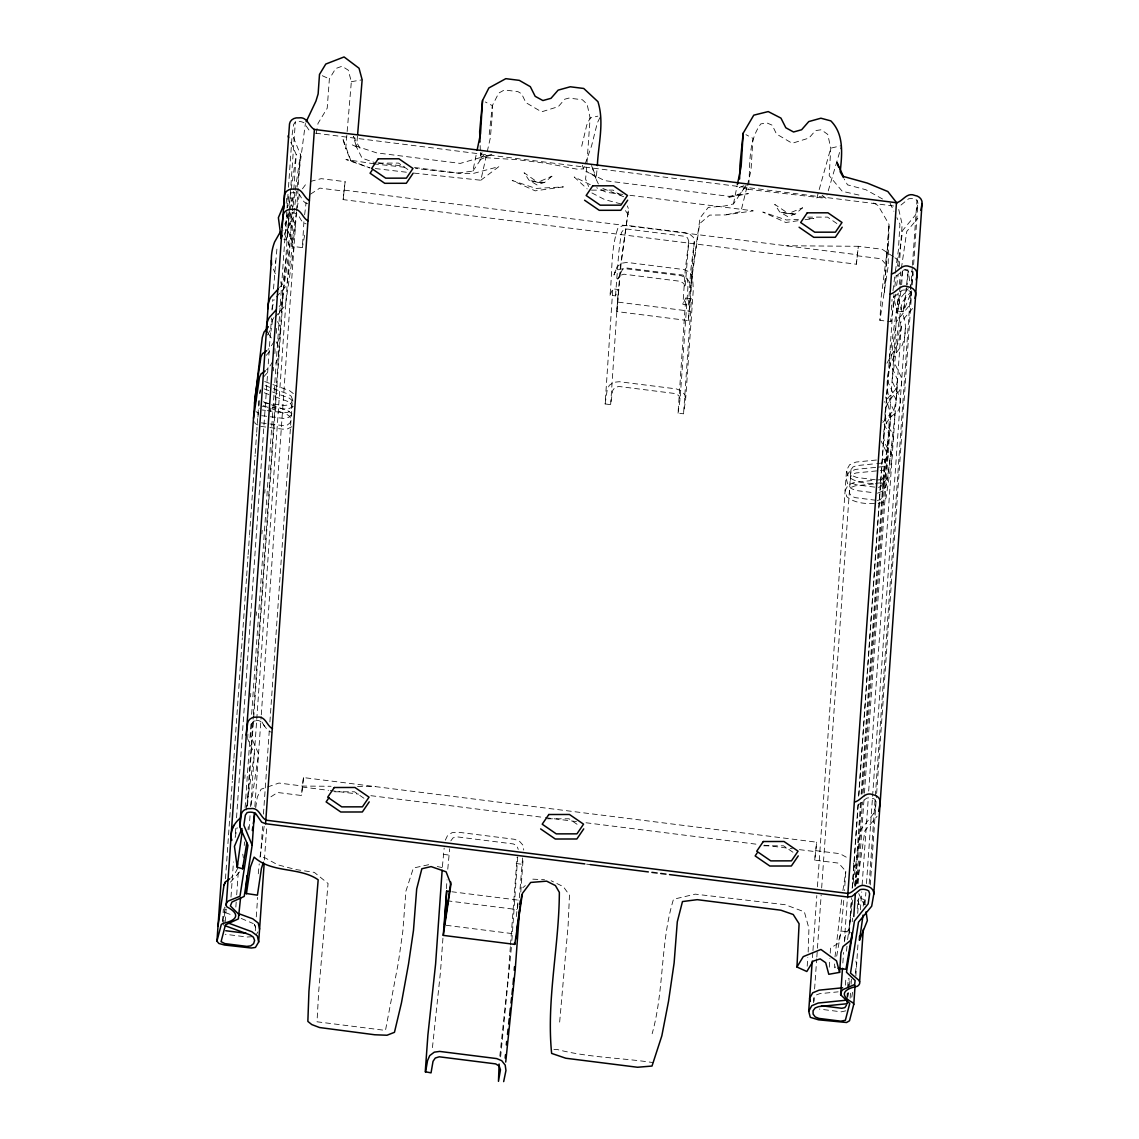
<?xml version="1.0" encoding="UTF-8"?>
<svg xmlns="http://www.w3.org/2000/svg" width="1139" height="1139" viewBox="0 0 1139 1139"><rect width="100%" height="100%" fill="white"/><g stroke="black" fill="none" stroke-linecap="round" stroke-linejoin="round"><path stroke-width="0.75" stroke-dasharray="5 3.75" d="M895.411 294.204L890.897 321.711L879.906 320.33L888.093 266.868L889.018 224.369L878.069 205.504L872.246 202.144M609.991 295.186L612.796 288.836L618.306 289.52L615.501 295.884L609.991 295.186C612.383 273.018 610.618 249.014 617.979 227.9L622.435 225.793L627.774 225.508L684.81 232.683L689.85 234.278L693.437 237.396L694.263 241.795L690.604 288.281L689.864 282.5L686.376 277.902L681.378 275.766L624.343 268.576L618.961 269.402L614.405 272.99L616.128 269.729L613.978 275.012L617.053 266.782L621.581 263.223L626.963 262.411L683.984 269.587L688.995 271.708L692.512 276.293L693.324 289.32L685.607 399.661L683.542 413.827L678.047 413.13L685.721 298.005L691.216 298.703L691.401 299.742L683.542 413.827M615.501 295.884L618.79 252.217L621.353 232.627L623.56 229.751L627.504 229.096L683.913 236.2L687.486 237.809L688.768 241.112L685.109 287.583L683.87 283.54L680.339 281.305L623.93 274.2L619.943 275.496L617.694 279.098L622.592 269.274L626.578 267.978L682.987 275.083L686.532 277.318L688.07 282.899L687.828 288.623L680.111 398.977L678.047 413.13M691.216 298.703L688.412 305.067L682.916 304.369L685.265 269.687L688.768 241.112M688.412 305.067L690.761 270.37L694.263 241.795M822.087 195.21L826.003 198.357L748.38 189.359C750.715 167.39 746.97 142.788 760.781 123.937L766.789 122.884L772.228 125.205L776.499 134.032L792.174 143.286L808.946 138.075L815.439 130.629L821.247 129.746L827.754 134.416L830.758 148.17L829.22 175.691L842.291 191.324L860.6 195.424M808.177 952.076L808.946 928.484L804.376 911.855L785.298 904.736L695.217 894.143L673.491 899.255C660.164 942.636 664.421 989.649 652.149 1033.728M830.231 953.144L830.516 947.99L838.133 943.462L841.052 931.019L843.985 897.575M887.366 248.943L889.018 224.369L884.206 294.232L887.366 248.943L881.073 298.019L879.906 320.33M222.504 921.351L223.372 908.95M225.479 878.824L226.59 862.864M226.718 861.098L232.285 781.354M232.413 779.589L233.78 760.083M233.894 758.318L240.842 659.082M240.955 657.317L242.322 637.812M242.45 636.046L246.537 577.573M246.665 575.793L248.017 556.302M248.145 554.536L249.384 536.811M249.512 535.031L255.079 455.287M255.207 453.521L256.574 434.03M256.688 432.251L259.051 398.593M223.643 925.181L224.91 906.986M225.209 921.892L226.106 909.022L224.54 912.296L232.869 915.372M230.989 897.105L233.452 861.924M235.787 828.423L235.175 837.293L237.154 827.583M236.528 817.802L271.466 318.066M272.022 310.079L272.762 299.514M273.502 288.964L276.976 248.003M235.844 907.085L236.2 901.832M236.698 894.841L238.407 870.381M244.828 778.435L245.084 774.89M247.69 737.673L247.932 734.128M250.537 696.911L250.779 693.366M256.232 615.402L256.474 611.857M261.927 533.878L262.184 530.333M264.775 493.13L265.031 489.585M270.484 411.606L270.726 408.061M273.332 370.858L273.574 367.313M245.099 807.651L251.135 721.4M251.634 714.31L287.982 194.285M288.48 187.252L292.168 134.502L293.634 124.436L295.343 121.93A9.411 8.087 4 0 1 303.942 122.77L309.965 131.441M244.244 845.465L244.486 841.92M246.964 806.483L253.285 716.104M253.399 714.324L282.871 292.908L280.493 280.422M247.547 805.629L253.456 721.229C263.807 716.83 263.778 730.911 271.979 732.292M253.698 717.684L295.343 121.93M249.057 829.477L250.167 813.645M250.651 806.611L292.182 212.594M292.31 210.829L293.648 191.494M293.777 189.729L296.24 154.562L290.089 140.681M254.865 806.512L261.158 716.559M261.287 714.779L296.396 212.495M296.524 210.743L300.454 154.477L292.168 134.502M255.293 930.748L255.777 923.985M256.275 916.895L257.628 897.404M260.489 856.642L262.582 826.515M263.451 814.114L269.274 730.825M269.9 721.969L292.438 399.447L291.2 396.215L288.124 394.037L264.789 385.452M264.419 860.002L266.768 826.33M374.361 163.859L345.943 159.545L370.018 167.931L350.94 160.813L345.729 148.597L351.339 81.695L348.235 70.148L342.07 66.233L335.649 68.554L329.37 78.933L327.206 108.205L318.052 123.339L317.411 126.7M270.94 796.802L277.574 792.488L301.479 795.506L303.458 777.567L816.677 842.191L814.698 860.13L838.603 863.134L845.821 871.25L844.483 890.556M893.503 256.845L882.241 249.299L858.336 246.295L856.371 264.22L343.152 199.61L345.117 181.671L321.212 178.666L310.392 181.443M303.458 777.567L301.479 795.506M343.152 199.61L345.117 181.671M442.388 866.722L444.167 848.057M442.943 938.166L440.466 972.08L432.122 1050.599M446.403 888.648L447.029 879.806M447.769 869.185L449.677 848.74M510.357 946.666L507.88 980.579L499.694 1057.433M510.486 944.886L517.092 857.24M511.383 947.42L500.519 1057.946M511.881 940.415L517.747 856.371M516.309 916.553L518.174 900.109L451.898 891.766M517.562 908.879L518.174 900.109M519.327 897.831L522.587 857.923M520.794 892.079L523.128 858.82M680.111 398.977L678.844 395.532L675.299 393.567L618.89 386.463L614.903 387.488L612.697 390.492L610.632 404.644L605.122 403.946L612.796 288.836M629.895 195.296L753.221 210.843L725.614 214.915L709.654 215.1L699.659 223.643L692.612 272.705L688.369 320.6L616.868 311.588L620.428 266.284L628.557 208.978L627.333 205.917M610.632 404.644L618.306 289.52M616.868 311.588L621.097 263.693L628.557 208.978M688.369 320.6L691.928 275.282L700.058 217.976L708.273 207.398L724.233 206.074L733.473 203.924L745.219 186.625M807.195 966.214L807.807 957.386M814.698 860.13L816.677 842.191M856.371 264.22L858.336 246.295L786.052 245.753M812.463 957.614L812.847 952.289M812.961 950.524L816.805 895.581M817.418 886.726L846.533 470.293L849.609 464.74L856.03 462.064L879.522 459.7M813.645 1002.676L813.986 997.849L816.108 995.03L819.696 993.692L838.147 991.841M814.599 988.979L816.706 958.853M816.834 957.087L817.332 949.997M817.446 948.218L821.162 895.069M821.66 887.979L850.904 469.766L853.026 466.947L856.599 465.623L875.065 463.758M829.277 967.21L829.904 958.383M834.503 963.978L834.944 967.894L835.457 964.534M835.001 956.902L841.863 897.632M842.86 963.01L843.6 952.432M844.341 941.839L847.43 897.532M891.324 310.022L892.065 299.4M845.394 985.192L846.006 976.479M848.939 934.436L851.417 898.998M852.171 888.363L857.98 805.074M858.607 796.218L887.238 386.619M849.21 933.311L851.687 897.931M858.251 804.02L852.428 887.309L860.842 829.605L874.553 812.406L876.019 802.326L875.094 799.493A9.411 8.087 4 0 0 866.565 798.183L858.265 805.045M858.863 795.164L893.745 296.297M846.861 998.547L847.302 992.112M847.644 987.271L848.27 978.415M852.228 921.707L852.47 918.162M854.706 886.27L860.657 801.201M861.155 794.125L884.562 459.202L881.202 459.53M847.758 997.266L848.099 992.439M848.341 989.051L849.082 978.429M855.517 886.27L861.468 801.215M861.967 794.125L885.131 462.747L884.562 459.202M855.973 884.918L856.827 872.631L852.371 860.586M899.212 266.498L902.159 224.369L898.372 207.839M856.784 883.465L862.479 801.941M863.106 793.086L898.23 293.065M850.107 998.205L850.591 991.215M851.089 984.224L851.459 978.971M858.123 883.494L864.316 794.894M864.444 793.114L890.869 415.166L885.644 396.998M855.859 976.066L858.151 941.668M860.386 909.762L861.739 891.937M862.109 884.96L868.302 798.026M868.687 791.036L897.546 379.814L889.929 362.914L889.345 359.226L897.76 301.522L908.296 288.665M882.782 422.441L894.158 409.741L896.137 400.031L901.262 326.608L894.3 300.326L893.859 294.517M864.999 904.864L865.868 892.463M866.48 883.593L905.391 327.135M869.185 883.892L875.094 799.493M875.336 795.947L912.311 267.024M912.439 265.259L916.98 200.193A9.411 8.087 4 0 0 908.452 198.898L900.166 205.746M870.253 884.975L876.517 795.25M876.646 793.47L911.698 291.983M912.197 284.892L913.122 271.609M913.62 264.575L917.92 203.041L916.98 200.193M489.215 134.573L492.333 105.642L498.711 93.113L504.392 89.953L517.96 91.661L521.591 93.754L525.905 102.638L541.538 111.85L558.309 106.639L564.802 99.193L568.916 98.082L582.399 99.776L587.112 104.233L590.116 117.986L586.799 165.44M559.662 1022.082L568.105 925.594L569.486 895.154L563.321 886.655L551.105 880.732M586.656 167.148L585.603 179.122L588.621 186.54M357.489 136.011L356.507 146.988L362.102 158.179L374.446 162.478M598.388 183.977L596.124 179.264L597.22 167.319M286.145 203.326L286.629 198.172L292.253 198.001L291.499 206.074M283.839 239.304L286.53 240.087L289.719 211.683M248.003 829.918L248.302 826.7M258.282 873.798L259.236 863.846M846.491 951.207L846.975 946.238M847.615 939.604L852.869 899.013M303.914 221.806L302.362 247.604L291.37 246.223L292.538 223.913L296.838 188.875M304.654 214.801L306.092 202.543M893.004 290.659L895.126 273.146M900.109 286.501L897.831 311.744L903.441 311.559L911.314 291.883M900.892 291.214L897.831 311.744M901.647 284.679L902.786 269.245L908.196 270.811L910.787 288.366M907.014 286.402L903.441 311.559L908.196 270.811L907.199 284.693M857.695 913.378L858.834 897.945L864.245 899.511L865.028 904.779M259.094 400.358L259.179 406.566M259.891 393.453L260.304 390.008M288.096 212.694L287.27 219.685L284.75 224.141M282.871 292.908L281.006 308.754L277.546 317.24M292.296 212.566L289.804 224.212L282.985 236.229M894.77 286.857L896.208 275.254M890.869 415.166L882.967 482.409L881.301 486.253L878.183 487.549L856.186 484.787L852.57 483.363L850.406 480.487L850.392 477.099L852.513 474.294L856.101 472.956L884.619 470.094L884.049 466.534L877.343 467.204M901.262 326.608L898.87 342.184L886.925 363.213M288.879 206.017L290.858 191.437M293.008 206.529L294.973 192.05M899.255 284.323L900.878 271.822M259.991 857.226L264.333 824.921M289.961 209.932L292.253 198.001M290.73 214.132L286.53 240.087M297.08 187.123L305.394 123.396M299.301 194.484L291.37 246.223M895.382 271.381L898.372 250.324L899.924 224.141L896.891 217.691M896.635 285.547L898.101 275.168M259.82 393.339L260.318 389.837M272.079 309.21L274.058 299.5M257.884 417.059L259.165 408.303M291.114 189.672L296.24 154.562M295.215 190.341L300.454 154.477M222.888 921.408L224.938 907.399M251.733 723.735L250.566 735.637L258.553 753.762L250.907 806.227M246.124 810.142L254.339 753.861L247.462 738.471M605.122 403.946L607.201 389.794L609.351 385.253L613.893 382.305L619.26 381.722L676.295 388.897L681.307 390.805L684.824 394.763L685.607 399.661M897.504 266.17L902.743 230.306L915.642 214.801L917.92 203.041M901.39 268.306L906.772 231.431L917.82 218.304M897.546 379.814L895.567 389.51L884.191 402.224M911.471 284.323L912.937 274.257L911.997 271.409A9.411 8.087 4 0 0 903.483 270.114L895.183 276.962M844.697 940.301L845.665 933.695L851.83 925.224M857.183 883.494L864.885 830.73L877.058 816.321M847.701 996.511L848.213 993.009M849.238 986.004L850.249 978.999M851.801 997.223L852.798 990.375M855.289 973.261L856.542 964.705L855.944 961.017M304.654 235.232L302.362 247.604M255.706 807.708L257.286 797.143L261.073 789.213L265.957 787.533M842.917 890.598L845.821 871.25M836.709 956.162L841.052 931.019L850.748 932.243M854.976 884.946L856.827 872.631M900.308 284.878L902.786 269.245M857.183 908.367L858.834 897.945M863.177 906.174L864.245 899.511L864.245 903.554M316.158 133.434L317.098 128.38M733.473 203.924L736.99 186.34M414.511 167.518L458.063 173L472.856 171.106L476.771 151.843M581.702 146.233L586.784 125.005L590.116 117.986L597.847 116.15M746.942 187.067L740.905 211.598L725.614 214.915M747.341 185.429L750.985 170.608L752.95 138.346L745.96 134.673M414.183 173.128L480.829 180.233L490.368 137.719L492.247 115.466L492.333 105.642L485.342 101.983M816.848 197.987L830.758 148.17L841.579 145.607L826.985 195.096M292.438 399.447L291.442 402.708L288.537 404.943L284.65 405.413L262.653 402.651M685.721 298.005L682.916 304.369M480.387 152.469L480.516 155.943L486.866 157.78L517.063 159.659L546.891 163.39L576.861 169.127L583.41 168.899L584.592 165.596M585.175 163.931L591.625 145.721L597.292 122.998L600.936 115.423M480.516 155.943L482.025 152.569M272.648 319.732L270.968 331.264M277.218 343.095C280.322 336.532 281.86 327.989 277.503 321.597M275.809 363.313C278.913 356.749 280.436 348.207 276.094 341.814M445.321 840.183L447.485 835.656L452.012 832.709L457.38 832.111L514.415 839.286L519.427 841.194L522.943 845.152L523.741 850.064M267.423 335.065L271.637 327.648M256.332 934.578L257.955 931.844M881.757 479.547L883.337 477.198L889.474 435.155L882.497 420.804M472.856 171.106L483.434 155.559L478.736 160.343L492.048 154.178L460.27 163.404L376.639 152.868L352.008 144.767L360.052 148.412L353.346 136.353L356.507 146.988M251.733 723.721L253.456 721.229L256.375 720.702M746.202 185.173L740.165 193.744L727.252 197.602L748.351 193.63L729.117 196.349L604.709 180.645L586.03 171.249L596.081 177.072L592.109 166.906M302.461 188.818L307.302 182.24M450.816 840.881L453.037 837.877L457.01 836.852L513.418 843.956L516.964 845.921L518.231 849.367M279.511 287.498L282.785 283.825L291.257 225.778L285.846 213.406M276.336 296.966L285.433 286.8L287.056 283.397L295.471 225.693L289.762 212.253M279.183 306.491L281.376 304.042L289.847 245.996L282.97 230.605M274.926 317.183L284.024 307.017L285.647 303.615L294.061 245.91L285.775 225.935L287.242 215.869L288.95 213.363A9.411 8.087 4 0 1 297.55 214.217C300.326 217.506 301.223 222.988 306.177 223.913M266.27 355.325L270.655 350.428M263.764 376.767L269.245 370.659M230.448 882.184L240.301 871.164M911.698 290.787L901.803 302.661L893.332 360.693L901.077 376.653A26.297 22.595 4 0 1 898.885 391.731A32.704 28.105 4 0 0 892.862 432.948L893.46 436.621L887.466 477.711L884.32 482.409C872.716 484.004 857.468 484.488 848.099 476.358L846.533 470.293M912.567 308.47L900.38 322.878L891.922 380.924L899.668 396.87A26.297 22.595 4 0 1 897.461 411.948A32.704 28.105 4 0 0 891.453 453.165L892.051 456.839L886.057 497.928L882.91 502.626C871.307 504.235 856.058 504.719 846.69 496.576L845.124 490.51L848.199 484.958L854.62 482.281L874.766 480.259M291.655 414.753L288.423 417.529L283.483 418.412L261.472 415.65M522.829 887.708L525.335 885.572M480.829 180.233L498.882 166.621L473.297 173.455L460.925 173.484L415.464 168.472M310.548 194.143L319.831 188.106L343.736 191.11M893.773 297.179L902.074 290.331A9.411 8.087 4 0 1 910.588 291.641L911.527 294.474L910.061 304.54L896.35 321.739L887.936 379.444L888.52 383.131L896.137 400.031M293.25 406.495L289.035 408.63L284.138 408.958L272.292 407.463M291.826 426.712L287.626 428.848L282.728 429.175L267.494 427.253M877.514 493.215L883.736 490.624L887.096 482.922L894.813 417.201L894.371 411.393A59.755 57.875 14.6 0 1 902.116 345.459A51.625 50.002 14.6 0 0 904.95 321.326L897.817 296.553M743.881 185.714L739.396 187.451L748.38 189.359M267.58 786.978L278.955 783.048L302.86 786.067L331.065 786.28M877.286 500.434L880.347 499.765L881.928 497.416L888.064 455.372L881.088 441.021M845.864 1010.82L841.265 1011.831L819.268 1009.054M428.691 864.7L413.4 868.018L405.925 891.125L402.85 930.99L398.351 962.669L385.48 1030.411L317.012 1021.797L318.692 991.5L328.06 883.508L314.336 872.389L295.841 869.541L277.603 864.772L264.917 857.752L260.304 857.482M351.339 81.695L362.145 79.801M798.055 220.724L785.796 222.475L762.817 212.053L786.465 219.998L798.439 219.343M805.059 219.727L813.816 218.474L805.273 218.959M876.745 463.587L885.131 462.747M875.663 467.374L855.531 469.41L849.096 472.087L846.021 477.625L847.601 483.705L850.933 488.36L855.517 490.439L874.14 492.788M876.432 480.089L883.152 479.419L883.722 482.964L875.336 483.819M873.656 483.975L855.19 485.84L851.616 487.165L849.48 489.984L849.509 493.372L851.673 496.234L855.289 497.658L875.592 500.22M252.132 936.699L247.22 937.027L225.223 934.265M553.896 1049.603L557.17 1049.489C588.706 1057.761 621.68 1057.704 653.515 1062.673M378.604 163.105L398.508 163.091L409.172 170.423M591.468 190.128L613.01 190.099L623.688 197.431M807.636 217.136L827.526 217.108L836.866 223.529M334.667 791.804L354.556 791.79L365.22 799.122M547.517 818.813L569.073 818.799L579.737 826.131M763.685 845.821L783.575 845.807L794.253 853.139M357.518 786.465L375.158 786.608M532.824 879.151L544.556 879.749M373.492 163.831L406.894 167.518M375.315 168.558L407.107 172.302M315.645 133.206L894.186 206.059M377.92 162.92L404.06 166.209M622.848 194.399L606.318 192.32L596.679 187.721M344.519 190.17L857.752 254.794M856.969 255.734L880.874 258.738L888.093 266.868M618.249 302.148L689.75 311.161M875.307 479.79L856.699 477.44L853.083 476.017L850.918 473.155L850.904 469.766M262.141 406.182L265.529 406.609M262.141 409.983L265.529 410.41M267.224 410.624L284.138 412.759L288.025 412.275L290.929 410.04L291.926 406.794L290.687 403.548L287.612 401.384L272.605 395.859M261.244 422.868L283.241 425.63L287.128 425.16L290.032 422.925L291.029 419.665L289.79 416.433L286.715 414.269L271.708 408.744M260.731 426.399L265.8 427.04M816.079 850.691L839.984 853.695L849.281 858.863M302.077 787.006L328.53 790.338M330.296 790.566L358.514 794.111M370.858 795.677L543.702 817.432M545.453 817.66L577.202 821.66M586.016 822.757L757.093 844.298M764.155 845.195L792.374 848.74M799.421 849.637L815.296 851.63M586.613 864.145L590.144 864.586M443.256 854.35L448.752 855.033M516.166 863.519L521.676 864.216M447.029 900.764L516.793 909.548M446.203 925.295L514.23 933.852M437.276 866.537L444.153 867.989M620.969 203.938L604.724 199.624L591.041 192.491M623.688 196.748L601.364 187.85M264.689 381.551L289.69 390.762L295.115 394.934M264.177 388.897L270.84 391.346M272.506 391.958L289.178 398.095L293.25 401.227M264.276 392.784L270.94 395.247M263.28 401.768L288.281 410.98L292.353 414.098M263.38 405.669L270.043 408.118M241.212 918.433L253.257 923.572M307.601 203.696C302.632 202.77 301.735 197.289 298.959 194A9.411 8.087 4 0 0 290.374 193.146L288.651 195.652L287.484 207.554M322.323 75.715L329.37 78.933M590.258 184.646L574.198 176.972L587.154 188.903M257.955 425.004L255.193 423.594L253.926 419.608M882.511 198.998L865.896 189.743L847.53 184.86L844.27 179.065M894.898 257.784L897.717 259.664L898.813 266.526M256.033 411.592L258.752 413.628M262.041 722.069L265.359 727.849M625.468 210.63L628.159 214.63M858.735 893.56L864.159 904.736M857.411 900.024L860.628 907.883M890.072 203.212L893.859 211.256M350.94 160.813L342.554 137.961L345.729 148.597M591.54 165.454L596.124 179.264M582.399 165.212L583.41 168.899M242.778 854.193L243.376 857.866M275.467 260.817L275.695 263.721M480.145 145.521L480.331 150.732M890.855 318.635L890.897 321.711M813.986 997.849L814.001 1001.224M272.534 361.732A32.704 28.105 4 0 1 266.569 369.762M268.348 333.898A32.704 28.105 4 0 1 271.566 338.425M274.883 348.534A32.704 28.105 4 0 1 274.869 353.674M273.673 317.724A59.755 57.875 14.6 0 1 269.359 325.313M273.346 269.131A59.755 57.875 14.6 0 1 275.98 275.595M273.958 341.515A32.704 28.105 4 0 1 267.978 349.531M276.293 328.317A32.704 28.105 4 0 1 276.279 333.456M237.652 868.203A32.704 28.105 4 0 1 231.06 877.614M551.888 176.232L544.855 182.24L537.038 184.959L529.037 180.247L524.082 172.758L537.708 182.325L545.538 182.639L529.834 180.66L537.708 182.325L551.888 176.232M802.511 207.853L795.478 213.876L787.661 216.595L779.66 211.882L774.705 204.379L788.359 213.534L796.161 214.274L780.457 212.295L788.359 213.534L802.511 207.853M563.25 186.896L535.173 190.839L512.166 180.475L535.899 188.448L563.25 186.896M255.535 927.53L254.282 924.284L255.52 927.53"/><path stroke-width="1.5" d="M597.363 165.611C598.246 144.354 604.524 122.542 597.932 101.67L583.738 88.472L570.255 86.778L558.138 90.138L551.005 98.31L542.904 100.545L535.173 96.317L530.318 86.664L519.299 80.356L505.816 78.662L488.873 87.945L482.537 100.503L480.53 133.619L477.113 150.191M843.458 177.613L840.212 171.804C842.034 154.52 844.298 134.359 830.829 120.876L820.892 118.214L808.761 121.574L801.628 129.746L793.541 131.996L785.825 127.767L780.941 118.114L768.227 111.579L753.762 115.167L743.169 133.206L741.147 166.508L737.346 184.689M739.595 179.022L739.894 165.554L743.169 133.206M499.124 1064.04L498.469 1081.352L500.462 1069.792L499.209 1066.076L495.679 1063.897L439.255 1056.793L435.283 1058.031L433.034 1061.306L431.04 1072.867L425.26 1071.728L427.894 1035.038L435.596 964.007L442.146 870.267M264.163 863.547L258.681 941.996L255.421 947.449L251.335 948.018L224.468 945.014L218.845 943.462L216.951 941.156L254.922 398.066L260.916 356.977L262.54 353.574A32.704 28.105 4 0 0 266.683 350.684M226.248 905.377L271.338 260.29M216.951 941.156L221.222 924.711L222.703 923.43A59.755 14.736 6.7 0 0 226.988 906.943A51.625 12.728 6.7 0 1 228.555 900.906L239.973 896.265L247.946 845.295L239.802 826.629L289.505 123.909A8.315 7.147 4 0 1 298.788 117.872C307.587 116.449 308.512 126.5 314.392 129.447L896.464 202.742C903.013 201.375 906.63 191.907 914.831 195.438A8.315 7.147 4 0 1 922.049 203.554L873.755 894.286L871.691 906.188L858.493 922.163L850.52 973.133L858.877 980.266A51.625 12.728 6.7 0 1 857.311 986.303A59.755 14.736 6.7 0 0 853.026 1002.79L853.766 1004.356L849.495 1020.786L846.562 1022.495L818.514 1019.818L810.285 1017.312L808.718 1011.247L812.221 961.145M225.308 925.793L250.309 935.005L253.385 937.169L254.623 940.401L253.627 943.661L250.722 945.897L246.836 946.381L224.839 943.605L221.08 941.668L225.451 924.854L238.35 918.931L240.585 897.66M246.964 875.72L245.725 893.417L257.414 895.169L261.443 868.374L263.422 862.308M239.375 914.973L230.377 905.904L231.943 902.06L244.202 896.407L252.16 845.209L254.381 813.559M314.392 129.447L265.586 823.725L584.848 863.917M450.147 891.538L446.659 891.111L444.466 925.067L450.83 882.127M514.259 970.343L514.501 966.812M516.48 938.508L516.722 934.977M519.583 909.591L515.198 970.029L505.716 1062.061M519.939 904.338L520.181 900.835M838.09 968.278L845.95 969.275L852.356 932.442L851.289 939.874L843.031 946.523L840.952 952.902L839.6 972.379L828.793 974.286L825.704 962.726L820.18 958.896L813.118 961.145L806.825 971.51L796.958 967.011L799.094 923.743L793.214 914.503L780.884 910.203L697.253 899.668L682.475 901.561L677.292 921.807L674.117 962.996L668.522 1001.309L661.83 1035.849L652.006 1066.047L637.498 1067.257L565.798 1058.231L551.632 1053.404C546.293 999.814 559.178 946.125 559.349 892.35L555.419 885.558L546.635 881.145L530.674 882.454L522.445 893.36L514.757 944.388L443.256 935.39L446.659 891.111M808.718 1011.247L811.794 1005.709L818.215 1003.032L846.747 1000.156L847.316 1003.715L818.784 1006.577L815.211 1007.915L813.075 1010.72L813.104 1014.109L815.268 1016.97L818.884 1018.394L840.881 1021.17L845.366 1020.273L849.737 1003.459L840.639 994.76L842.49 968.307M896.464 202.742L847.658 897.005L669.518 874.581M853.766 916.511L855.361 893.702M853.766 1004.356L855.09 985.392M859.618 981.818L863.291 929.381M505.189 1058.117L505.474 1054.814M513.632 978.316L513.063 984.395M357.646 134.26L362.145 79.801L359.041 68.24L344.078 56.95L325.782 64.055L319.49 74.434L318.137 93.911L315.93 101.129L306.149 121.802M283.882 204.664L278.386 217.663L281.148 238.521L281.461 235.09M237.524 863.789L237.197 867.22L242.579 868.772L246.779 842.832M242.365 830.303L237.197 867.22L234.449 846.348L241.995 828.494M242.579 868.772L242.892 865.555M506.314 1044.904L506.698 1041.416M507.481 1034.44L508.065 1029.2M508.649 1023.961L509.233 1018.722M509.617 1015.233L510.386 1008.243M510.97 1003.003L511.582 997.792M511.981 994.319L512.578 989.093M863.063 915.087L859.489 940.259L867.363 920.583L866.067 911.798M254.552 403.277L262.269 337.557L264.049 332.033A59.755 57.875 14.6 0 0 268.363 326.736M281.703 227.33L283.113 215.356A8.315 7.147 4 0 1 292.396 209.305C301.194 207.882 302.12 217.948 308 220.881M246.195 735.196L247.619 723.208A8.315 7.147 4 0 1 256.901 717.171C265.7 715.733 266.611 725.799 272.506 728.746M239.802 826.629L241.226 814.641A8.315 7.147 4 0 1 250.509 808.605C259.308 807.181 260.219 817.233 266.113 820.18L848.185 893.474C854.734 892.108 858.336 882.64 866.537 886.17A8.315 7.147 4 0 1 873.755 894.286M252.317 830.516L252.83 827.028M482.537 100.503L479.661 131.626L480.017 142.048M253.513 418.284L259.507 377.194L261.13 373.806A32.704 28.105 4 0 0 265.273 370.901M218.005 926.149L223.999 885.06L225.622 881.657A32.704 28.105 4 0 0 229.765 878.753M231.046 836.766L231.63 840.454C229.523 831.854 233.709 823.383 240.4 818.016M516.579 930.577L521.833 894.571M253.328 823.525L254.908 812.975M246.408 893.788L250.438 866.978L254.139 857.126C271.922 873.456 299.343 866.651 318.18 879.792L308.94 991.272L307.857 1021.412L311.773 1024.573L319.561 1027.535L374.774 1034.767L386.989 1035.237L394.464 1032.318L401.441 1002.932L408.531 963.993L413.471 930.421L416.689 888.947L421.857 868.744L431.083 866.594L446.104 871.805L450.93 884.362L443.256 935.39M920.867 210.359L922.049 203.554M916.183 279.881L917.066 274.77A8.315 7.147 4 0 0 909.847 266.654C901.647 263.137 898.03 272.591 891.495 273.958M915.073 298.39L915.656 294.987A8.315 7.147 4 0 0 908.438 286.871C900.237 283.355 896.621 292.808 890.072 294.175M878.667 811.352L880.148 802.853A8.315 7.147 4 0 0 872.93 794.737C864.729 791.206 861.127 800.674 854.577 802.041M425.545 1072.183L427.538 1060.608L429.73 1055.597L434.286 1052.165L439.668 1051.411L496.689 1058.587L501.701 1060.665L505.203 1065.107L505.958 1070.489L503.666 1081.609M840.639 994.76L841.664 990.802L843.145 989.52L854.663 984.509L855.133 980.522L846.491 972.236L854.449 921.038L868.16 903.839L869.641 893.773L868.701 890.926A9.411 8.087 4 0 0 860.173 889.63L851.872 896.478L847.658 897.005M281.148 238.521L282.002 235.389M232.214 828.765L233.837 825.362M223.999 885.06L225.622 881.657M280.521 231.573L274.613 241.966A51.625 50.002 14.6 0 0 271.609 264.647M796.958 967.011L803.251 956.632L820.92 949.456L836.51 960.832L839.6 972.379M846.419 1005.267L844.853 1007.616L841.778 1008.286L821.475 1005.737M372.04 170.337L370.075 173.213L384.74 183.308L406.296 183.279L413.172 173.185M627.689 200.193L620.812 210.288L599.256 210.316L584.578 200.222M329.071 797.585L326.124 801.913L340.789 812.007L362.344 811.979L369.221 801.87M842.205 227.202L835.314 237.296L813.773 237.325L799.094 227.231M583.738 828.879L576.861 838.987L555.305 839.016L540.641 828.921M757.108 853.04L755.143 855.93L769.822 866.024L791.363 865.996L798.254 855.887M278.414 288.722L270.755 297.279A26.297 22.595 4 0 0 267.964 308.697M275.909 310.164L269.331 317.51A26.297 22.595 4 0 0 267.138 332.588M842.618 987.784L819.126 990.147L812.691 992.824L809.615 998.362L810.399 1001.409M590.144 864.586L648.347 871.919M651.878 872.36L657.16 873.029M660.691 873.471L665.988 874.14M225.736 930.72L246.052 933.282M239.446 913.919L252.787 918.831L258.211 923.003L259.578 929.111M228.54 923.117L251.876 931.716L257.3 935.888L258.681 941.996M309.424 200.663C303.529 197.716 302.618 187.664 293.805 189.088A8.315 7.147 4 0 0 284.522 195.125L283.654 208.878M265.586 823.725L261.685 822.173L255.649 813.517A9.411 8.087 4 0 0 247.063 812.662L245.341 815.168L243.874 825.234L252.16 845.209M896.92 203.069L887.822 191.523L867.306 183.094L843.387 176.445L836.966 162.35L838.589 167.077M254.922 398.066L255.762 400.729M288.096 135.897L288.623 137.662M514.472 942.85L514.757 944.388M859.489 936.215L859.489 940.259M378.248 158.805L371.641 168.501L385.708 178.168L406.381 178.154L412.973 168.458L398.906 158.791L378.248 158.805M592.75 185.814L586.158 195.509L600.225 205.177L620.897 205.162L627.489 195.467L613.423 185.799L592.75 185.814M334.297 787.505L327.69 797.186L341.757 806.868L362.43 806.839L369.036 797.158L354.955 787.476L334.297 787.505M807.266 212.822L800.674 222.518L814.741 232.185L835.414 232.171L842.006 222.475L827.939 212.808L807.266 212.822M548.813 814.513L542.207 824.195L556.273 833.876L576.946 833.848L583.538 824.166L569.472 814.485L548.813 814.513M763.315 841.522L756.723 851.217L770.79 860.885L791.463 860.856L798.055 851.175L783.988 841.493L763.315 841.522"/></g></svg>
